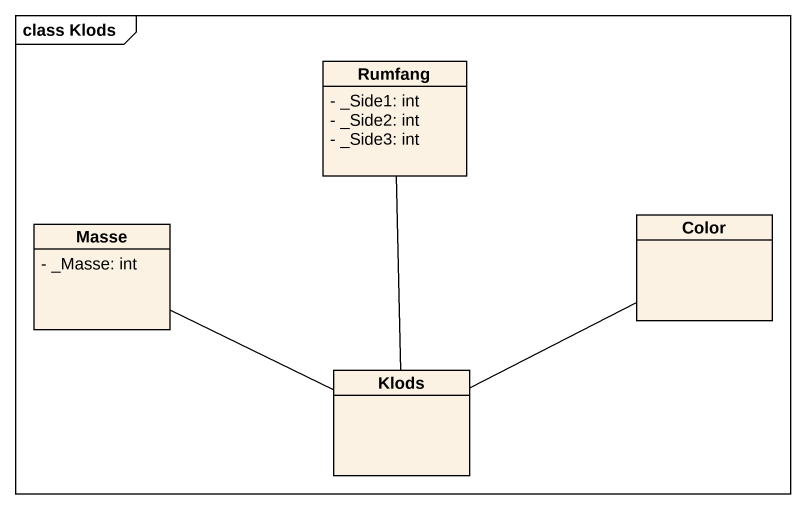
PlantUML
@startuml
mainframe class Klods
hide circle
hide empty members
skinparam classAttributeIconSize 0
class Rumfang {
  - _Side1: int
  - _Side2: int
  - _Side3: int
}
class Masse {
  - _Masse: int
}
class Color
class Klods
Rumfang -- Klods
Masse -right- Klods
Color -left- Klods
@enduml
